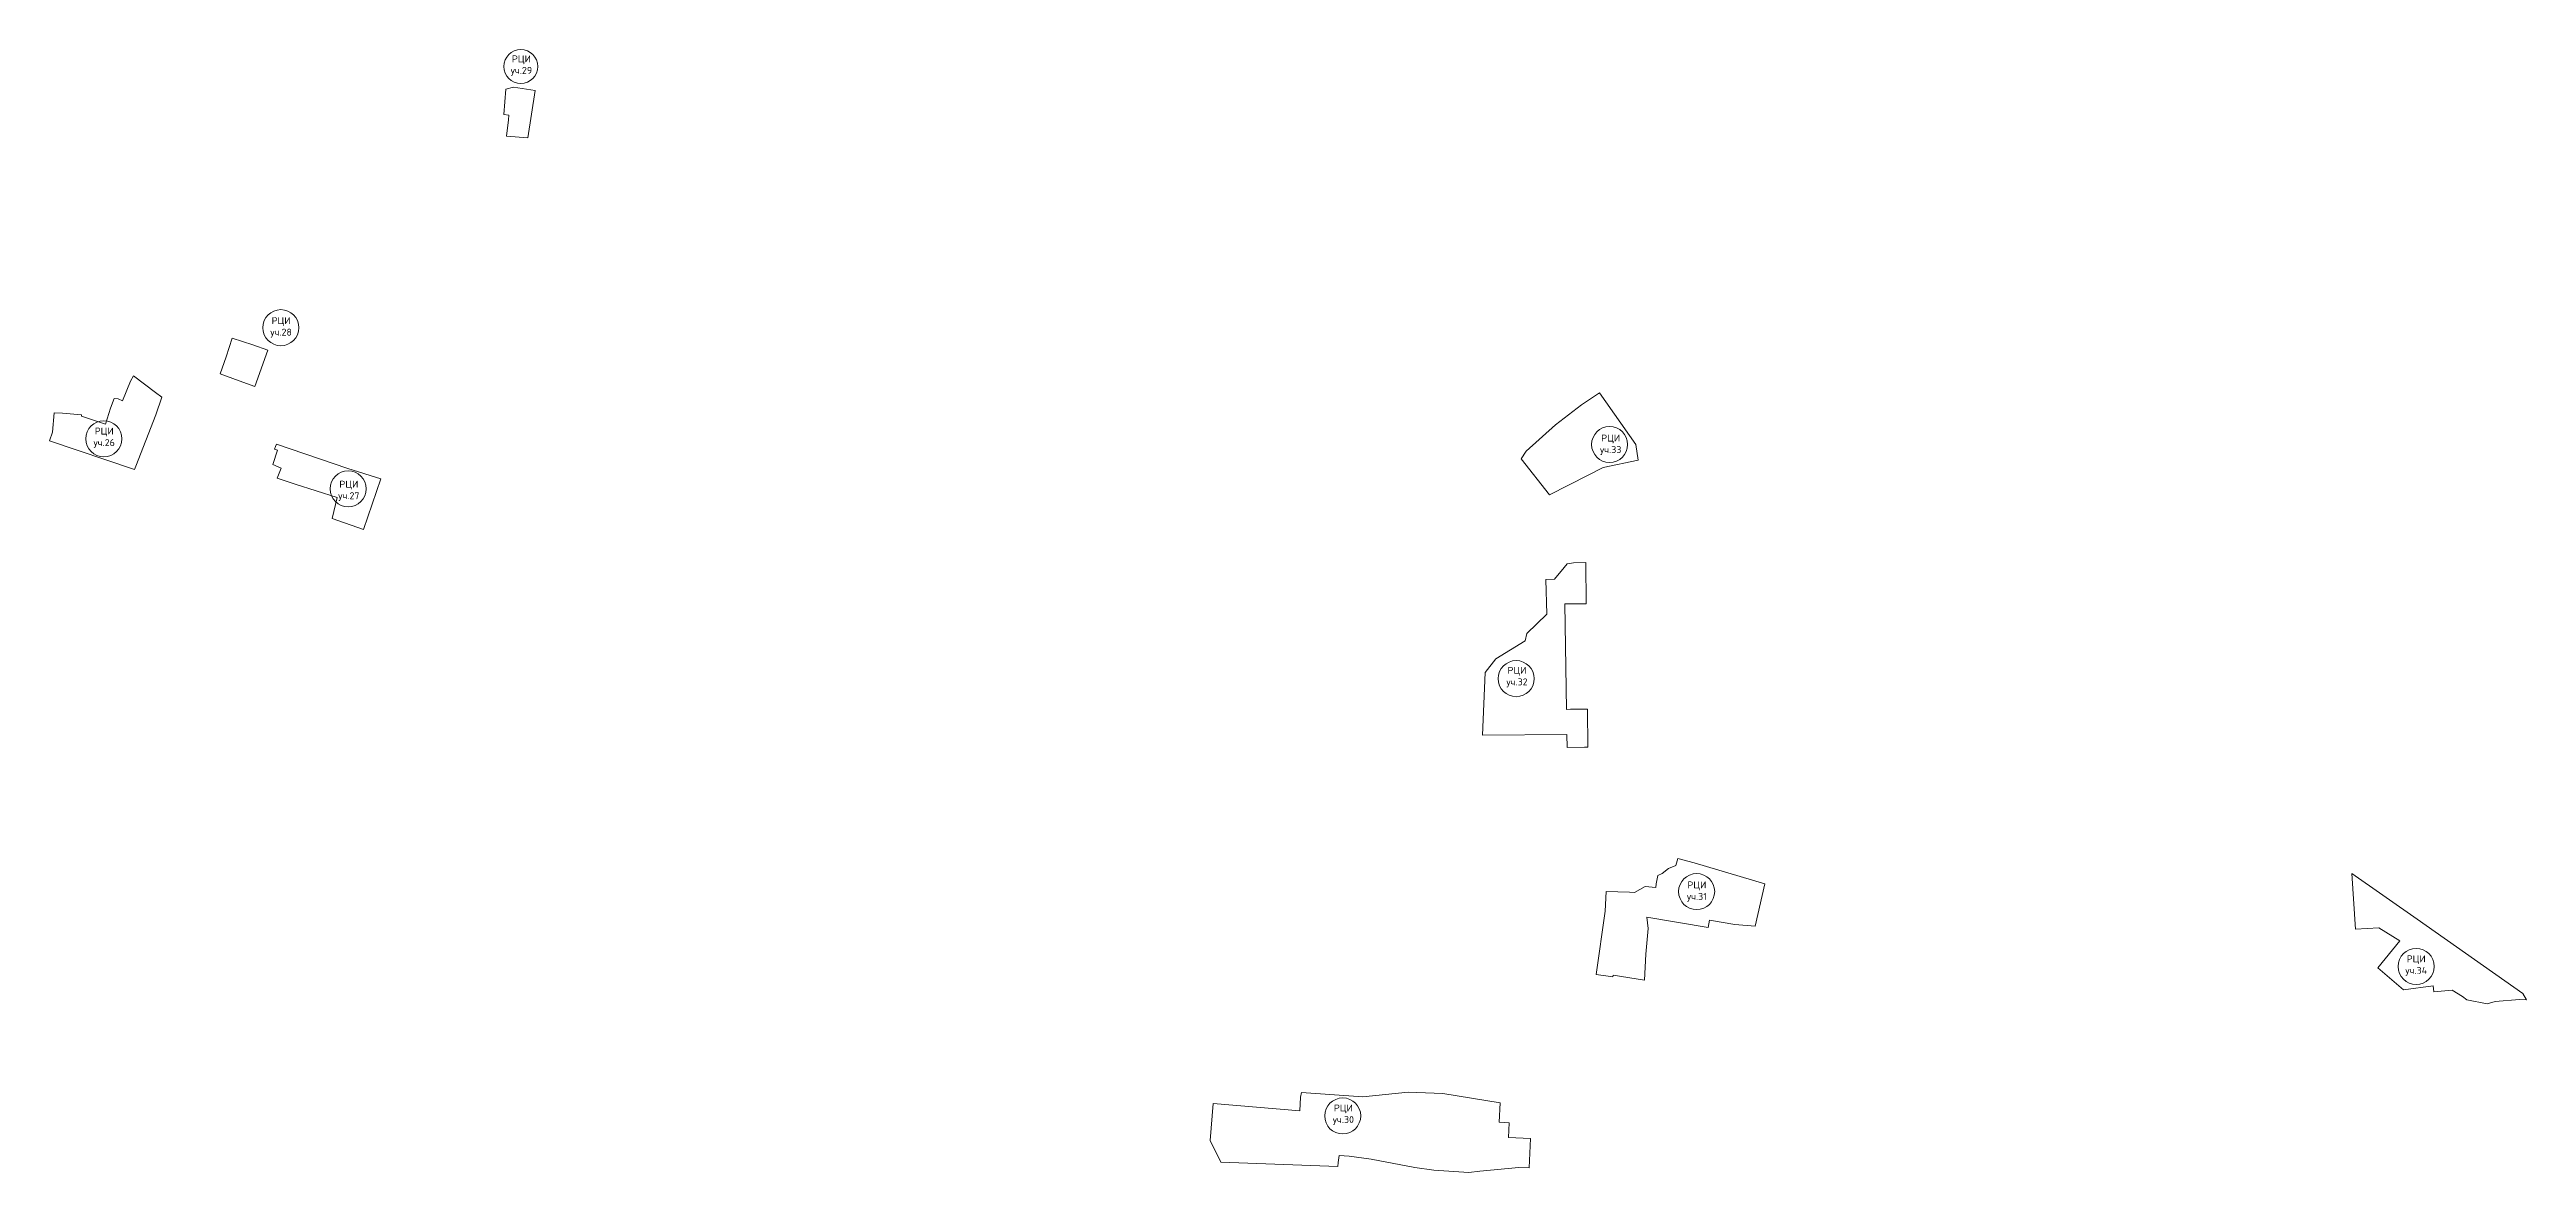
# Model space of a CAD drawing. Extents: x 1393084 to 1399110, y 357379 to 360774.
# Drawn here: x 1396774 to 1399110, y 359013 to 360071 of the extents above; entities that cross this region are included whole.
import ezdxf

# ---------------------------------------------------------------- set-up
doc = ezdxf.new("R2010")
doc.units = 0
doc.header["$MEASUREMENT"] = 0
doc.layers.add('РЦИ', color=30, linetype='Continuous')
doc.styles.get("Standard").update_dxf_attribs({"font": 'simplex.shx'})

msp = doc.modelspace()

# ---------------------------------------------------------------- linework, layer by layer
at = {"layer": 'РЦИ', "lineweight": 20}
for points in [[(1397211.2, 360035.7), (1397231.8, 360032.5), (1397224.8, 359988), (1397204.6, 359989.7), (1397206.6, 360005), (1397206.8, 360009.5), (1397202, 360010.1), (1397204, 360033.9), (1397211.2, 360035.7)], [(1396945.8, 359799.2), (1396965.4, 359792.9), (1396979.4, 359787.9), (1396967.3, 359753.5), (1396952.4, 359759), (1396934.6, 359765.4), (1396940.3, 359781.4), (1396945.8, 359799.2)], [(1396873.8, 359726.8), (1396879.6, 359743.6), (1396873.5, 359747.8), (1396852.9, 359763.7), (1396849.9, 359758.5), (1396842.5, 359740.1), (1396838.2, 359741.9), (1396834.5, 359742.1), (1396831.1, 359733.1), (1396826.4, 359717.9), (1396803.7, 359725.5), (1396803.7, 359726.8), (1396785.8, 359728.3), (1396777.9, 359728.7), (1396776.4, 359710.6), (1396773.5, 359702.4), (1396853.7, 359675.4), (1396854.8, 359678.5), (1396873.8, 359726.8)], [(1398161.9, 359685.3), (1398188.5, 359651.5), (1398225.1, 359670), (1398239.3, 359677.3), (1398272.1, 359684.1), (1398269.9, 359698.8), (1398235.7, 359747.5), (1398218.7, 359736.2), (1398194.3, 359717.5), (1398166.6, 359692.5), (1398161.9, 359685.3)], [(1396987.5, 359699.2), (1396986.8, 359696.9), (1396985.9, 359694.3), (1396988.5, 359693.5), (1396984.1, 359680), (1396992.2, 359676.5), (1396988.4, 359667.1), (1397005.2, 359661.5), (1397045, 359648.8), (1397040.3, 359629.2), (1397069.6, 359618.8), (1397086.1, 359666.4), (1397054.9, 359676.1), (1396987.5, 359699.2)], [(1398203, 359548.6), (1398223.2, 359548.7), (1398222.7, 359587.6), (1398211.1, 359587.2), (1398205.3, 359586.5), (1398202.5, 359583), (1398193.3, 359571.8), (1398185.1, 359571.7), (1398186.2, 359538.9), (1398167.3, 359520.8), (1398165.6, 359513.6), (1398138, 359496.8), (1398127.8, 359484), (1398125.5, 359424.9), (1398204.9, 359425.6), (1398205.1, 359413.2), (1398221.7, 359413.6), (1398224.7, 359413.6), (1398224.3, 359449.3), (1398208.3, 359449.4), (1398204.6, 359448.9), (1398203, 359548.6)], [(1398391.7, 359284.7), (1398324.9, 359304.5), (1398309.8, 359308.4), (1398307.9, 359301.9), (1398300.8, 359299.2), (1398294.9, 359294.3), (1398290.7, 359292.5), (1398289.3, 359284.6), (1398288.9, 359281.3), (1398278.9, 359282), (1398268.7, 359276.6), (1398263.9, 359276.9), (1398242.1, 359277.4), (1398241.1, 359258.9), (1398232.5, 359199.1), (1398248.4, 359197.1), (1398248.6, 359198.7), (1398278.2, 359193.9), (1398279.5, 359218.5), (1398281.8, 359242.5), (1398280.5, 359253.2), (1398338.2, 359243.5), (1398339.4, 359250.3), (1398363.3, 359246.3), (1398382.7, 359244.8), (1398391.7, 359284.7)], [(1399007, 359251.3), (1399106.9, 359181.3), (1399110.2, 359175.2), (1399103.6, 359175.7), (1399080.7, 359173.6), (1399073.1, 359171.4), (1399054.1, 359175.2), (1399050, 359178.5), (1399040.2, 359184.3), (1399022.7, 359182.9), (1399022.1, 359188.5), (1398994.3, 359184.8), (1398970.1, 359205.4), (1398990.7, 359230.9), (1398971, 359243.3), (1398949, 359241.8), (1398945.6, 359294.4), (1399007, 359251.3)], [(1397868.6, 359042.8), (1397871.2, 359077.6), (1397953.1, 359070.7), (1397953.8, 359083.5), (1397954.5, 359088), (1398012.5, 359083.8), (1398055.4, 359088.1), (1398088.1, 359086.9), (1398142, 359078.2), (1398141.1, 359059.8), (1398150.5, 359059.3), (1398149.8, 359045.4), (1398170.8, 359044.6), (1398169.4, 359016.9), (1398159.7, 359017.3), (1398122.9, 359013.9), (1398112.6, 359012.6), (1398079.6, 359014.7), (1398061.4, 359017.2), (1398020.2, 359025.2), (1397999.6, 359027.9), (1397990.2, 359028.6), (1397989.1, 359022), (1397989, 359018.2), (1397878.4, 359022.1), (1397868.6, 359042.8)]]:
    msp.add_lwpolyline(points, dxfattribs=at)
at = {"layer": 'РЦИ', "lineweight": 0}
for centre, radius in [((1397218.1, 360055.2), 16), ((1396991.7, 359809), 17), ((1396824.8, 359704.3), 17), ((1398245.3, 359698.8), 17), ((1397055.3, 359657.1), 17), ((1398157.2, 359478.1), 17), ((1398327.4, 359277.3), 17), ((1399006.1, 359206.8), 17), ((1397993.5, 359065.8), 17)]:
    msp.add_circle(centre, radius, dxfattribs=at)

# ---------------------------------------------------------------- texts
at = {"layer": 'РЦИ', "char_height": 6.53, "width": 6.533, "attachment_point": 2}
for s, insert in [('РЦИ\\Pуч.29', (1397218.7, 360065.7)), ('РЦИ\\Pуч.28', (1396992, 359818.9)), ('РЦИ\\Pуч.26', (1396825.1, 359714.8)), ('РЦИ\\Pуч.33', (1398246.3, 359708.2)), ('РЦИ\\Pуч.27', (1397055.9, 359664.7)), ('РЦИ\\Pуч.32', (1398157.9, 359489.2)), ('РЦИ\\Pуч.31', (1398327.6, 359286.9)), ('РЦИ\\Pуч.34', (1399006.2, 359217.2)), ('РЦИ\\Pуч.30', (1397994.1, 359076.6))]:
    msp.add_mtext(s, dxfattribs=dict(at, insert=insert))

doc.saveas('drawing.dxf')
